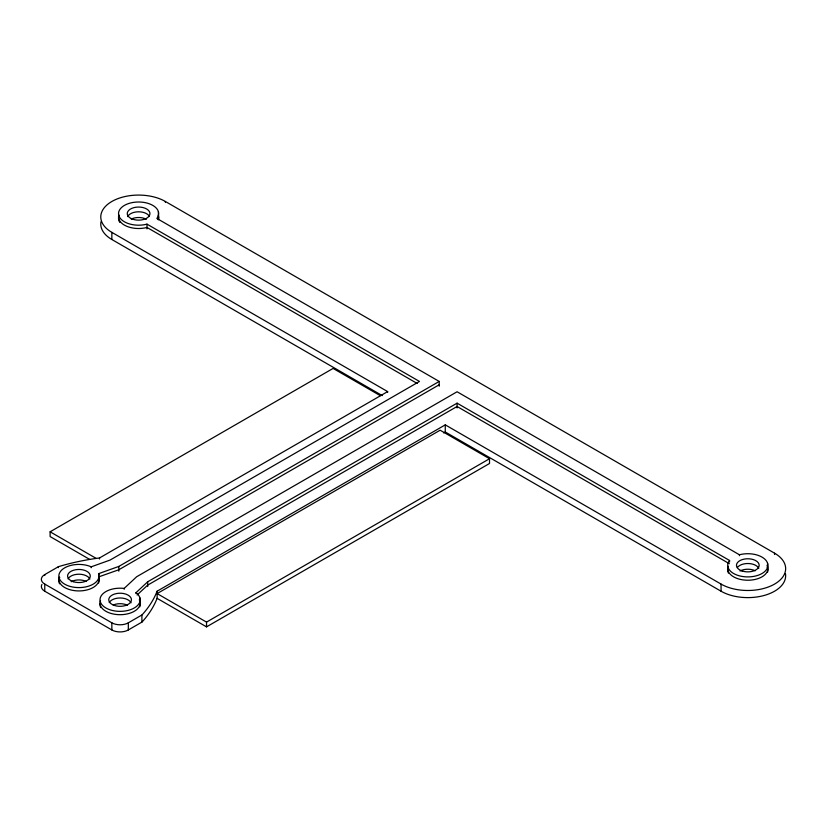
<?xml version="1.0" encoding="UTF-8"?>
<svg xmlns="http://www.w3.org/2000/svg" width="827" height="827" viewBox="0 0 827 827"><rect width="100%" height="100%" fill="white"/><g stroke="black" fill="none" stroke-linecap="round" stroke-linejoin="round"><path stroke-width="1.24" d="M98.589 577.525L98.589 576.926L118.819 569.762L439.22 384.772M98.692 577.236L98.692 577.835M124.153 588.421L136.672 576.739L457.083 391.76L739.441 554.772A20.086 11.599 0 0 1 767.694 563.663A20.086 11.599 0 0 1 744.941 576.791A20.086 11.599 0 0 1 729.559 560.479L457.083 403.162L147.702 581.784L135.99 592.701A20.086 11.599 0 0 1 127.348 610.584A20.086 11.599 0 0 1 100.077 600.733A20.086 11.599 0 0 1 124.153 588.421L124.153 589.31M137.096 595.006L147.702 585.113L457.083 406.491L729.342 563.683M89.626 559.372L50.116 536.558L50.116 531.802L333.105 368.418L380.306 395.668M44.761 584.089L111.852 622.824A11.64 6.719 0 0 0 128.319 622.824L141.903 614.978L141.903 622.111L128.319 629.957A11.64 6.719 0 0 1 111.852 629.957L44.761 591.222L44.761 584.089A11.64 6.719 0 0 1 44.761 574.579L58.345 566.743L58.345 567.632M58.314 566.712A168.243 97.131 0 0 1 99.519 557.967L387.646 391.595L387.646 392.484M439.22 386.199L439.22 381.443L118.819 566.433L98.589 573.659L98.589 575.147M141.955 614.999A168.243 97.131 0 0 0 157.099 591.212L445.267 424.861L721.061 584.089A37.835 21.843 0 0 0 774.568 584.089A37.835 21.843 0 0 0 774.568 553.191L165.369 201.478A37.835 21.843 0 0 0 111.852 201.478A37.835 21.843 0 0 0 111.852 232.366L111.852 239.499L382.26 395.616M443.665 432.924L445.267 431.994L721.061 591.222A37.835 21.843 0 0 0 764.076 595.492A37.835 21.843 0 0 0 785.443 573.514M489.522 458.727L440.129 430.205L157.13 593.59L206.533 622.111L489.522 458.727L489.522 463.482L206.533 626.866L157.13 598.345L157.13 591.222M98.692 575.158L98.692 573.969A20.086 11.599 0 0 1 76.901 587.542A20.086 11.599 0 0 1 60.268 571.726A20.086 11.599 0 0 1 91.187 566.826L110.084 560.065L419.465 381.443L146.989 224.138A20.086 11.599 0 0 1 118.737 215.247A20.086 11.599 0 0 1 141.479 202.119A20.086 11.599 0 0 1 156.861 218.431L439.22 381.443M98.878 578.311L98.589 576.988M417.232 383.49L146.989 227.456A20.086 11.599 0 0 1 126.293 226.081A20.086 11.599 0 0 1 118.85 214.855M111.852 232.366L387.646 391.595M50.116 531.802L96.211 558.421M774.568 553.191L774.568 554.535M767.58 563.27L767.58 568.025M739.441 554.772L739.441 555.672M729.559 560.479L729.559 561.967M721.061 584.089L721.061 591.222M457.083 403.162L457.083 407.918M445.267 424.861L445.267 431.994M206.533 622.111L206.533 626.866M165.369 201.478L165.369 202.367M158.381 211.557L158.381 216.012M147.702 581.784L147.702 586.539M146.989 224.138L146.989 228.883M139.856 597.735L139.856 602.19M135.99 592.701L135.99 593.59M128.319 622.824L128.319 629.957M118.819 566.433L118.819 571.188M111.852 622.824L111.852 629.957M99.509 557.946L99.509 558.99M98.692 576.936L98.692 578.724A20.086 11.599 0 0 1 98.609 583.066M91.187 566.826L91.187 567.715M44.761 574.579L44.761 575.478M111.852 239.499A37.835 21.843 0 0 1 100.977 221.791M44.761 591.222A11.64 6.719 0 0 1 41.898 584.431M157.099 598.345A168.243 97.131 0 0 1 141.955 622.131M740.031 571.002A11.351 6.554 0 0 1 755.227 570.806M737.364 567.498A11.351 6.554 0 0 1 748.58 563.528A11.351 6.554 0 0 1 758.762 568.335M131.193 219.093A11.351 6.554 0 0 1 146.4 219.279M127.658 216.622A11.351 6.554 0 0 1 138.419 211.795A11.351 6.554 0 0 1 149.449 216.405M113.185 605.033A11.351 6.554 0 0 1 127.503 605.271M109.247 602.583A11.351 6.554 0 0 1 120.277 597.973A11.351 6.554 0 0 1 131.038 602.8M71.143 581.701A11.351 6.554 0 0 1 86.339 581.505M68.083 578.828A11.351 6.554 0 0 1 79.113 574.207A11.351 6.554 0 0 1 89.874 579.034M767.187 567.012A20.086 11.599 0 0 1 767.497 572.377M728.442 573.121A20.086 11.599 0 0 1 727.863 568.738M140.094 603.524A20.086 11.599 0 0 1 139.773 606.832M100.718 607.587A20.086 11.599 0 0 1 100.108 603.348M767.042 565.306A20.086 11.599 0 0 1 748.642 580.223A20.086 11.599 0 0 1 728.163 566.237M139.298 599.72A20.086 11.599 0 0 1 120.742 614.688A20.086 11.599 0 0 1 100.532 600.454M158.381 216.312A20.086 11.599 0 0 1 158.557 219.682M119.812 222.432A20.086 11.599 0 0 1 118.923 216.043M59.554 583.821A20.086 11.599 0 0 1 59.74 577.329M158.381 214.886A20.086 11.599 0 0 1 158.112 219.682M98.692 577.298A20.086 11.599 0 0 1 78.803 590.933A20.086 11.599 0 0 1 59.203 577.163M742.077 570.971A11.351 6.554 0 0 0 759.165 565.358A11.351 6.554 0 0 0 742.201 559.621A11.351 6.554 0 0 0 742.077 570.971M114.353 605.426A11.351 6.554 0 0 0 131.441 599.813A11.351 6.554 0 0 0 114.467 594.075A11.351 6.554 0 0 0 114.353 605.426M132.103 218.969A11.351 6.554 0 0 0 149.914 214.162A11.351 6.554 0 0 0 133.809 207.66A11.351 6.554 0 0 0 132.103 218.969M73.189 581.66A11.351 6.554 0 0 0 90.277 576.047A11.351 6.554 0 0 0 73.314 570.31A11.351 6.554 0 0 0 73.189 581.66"/></g></svg>
